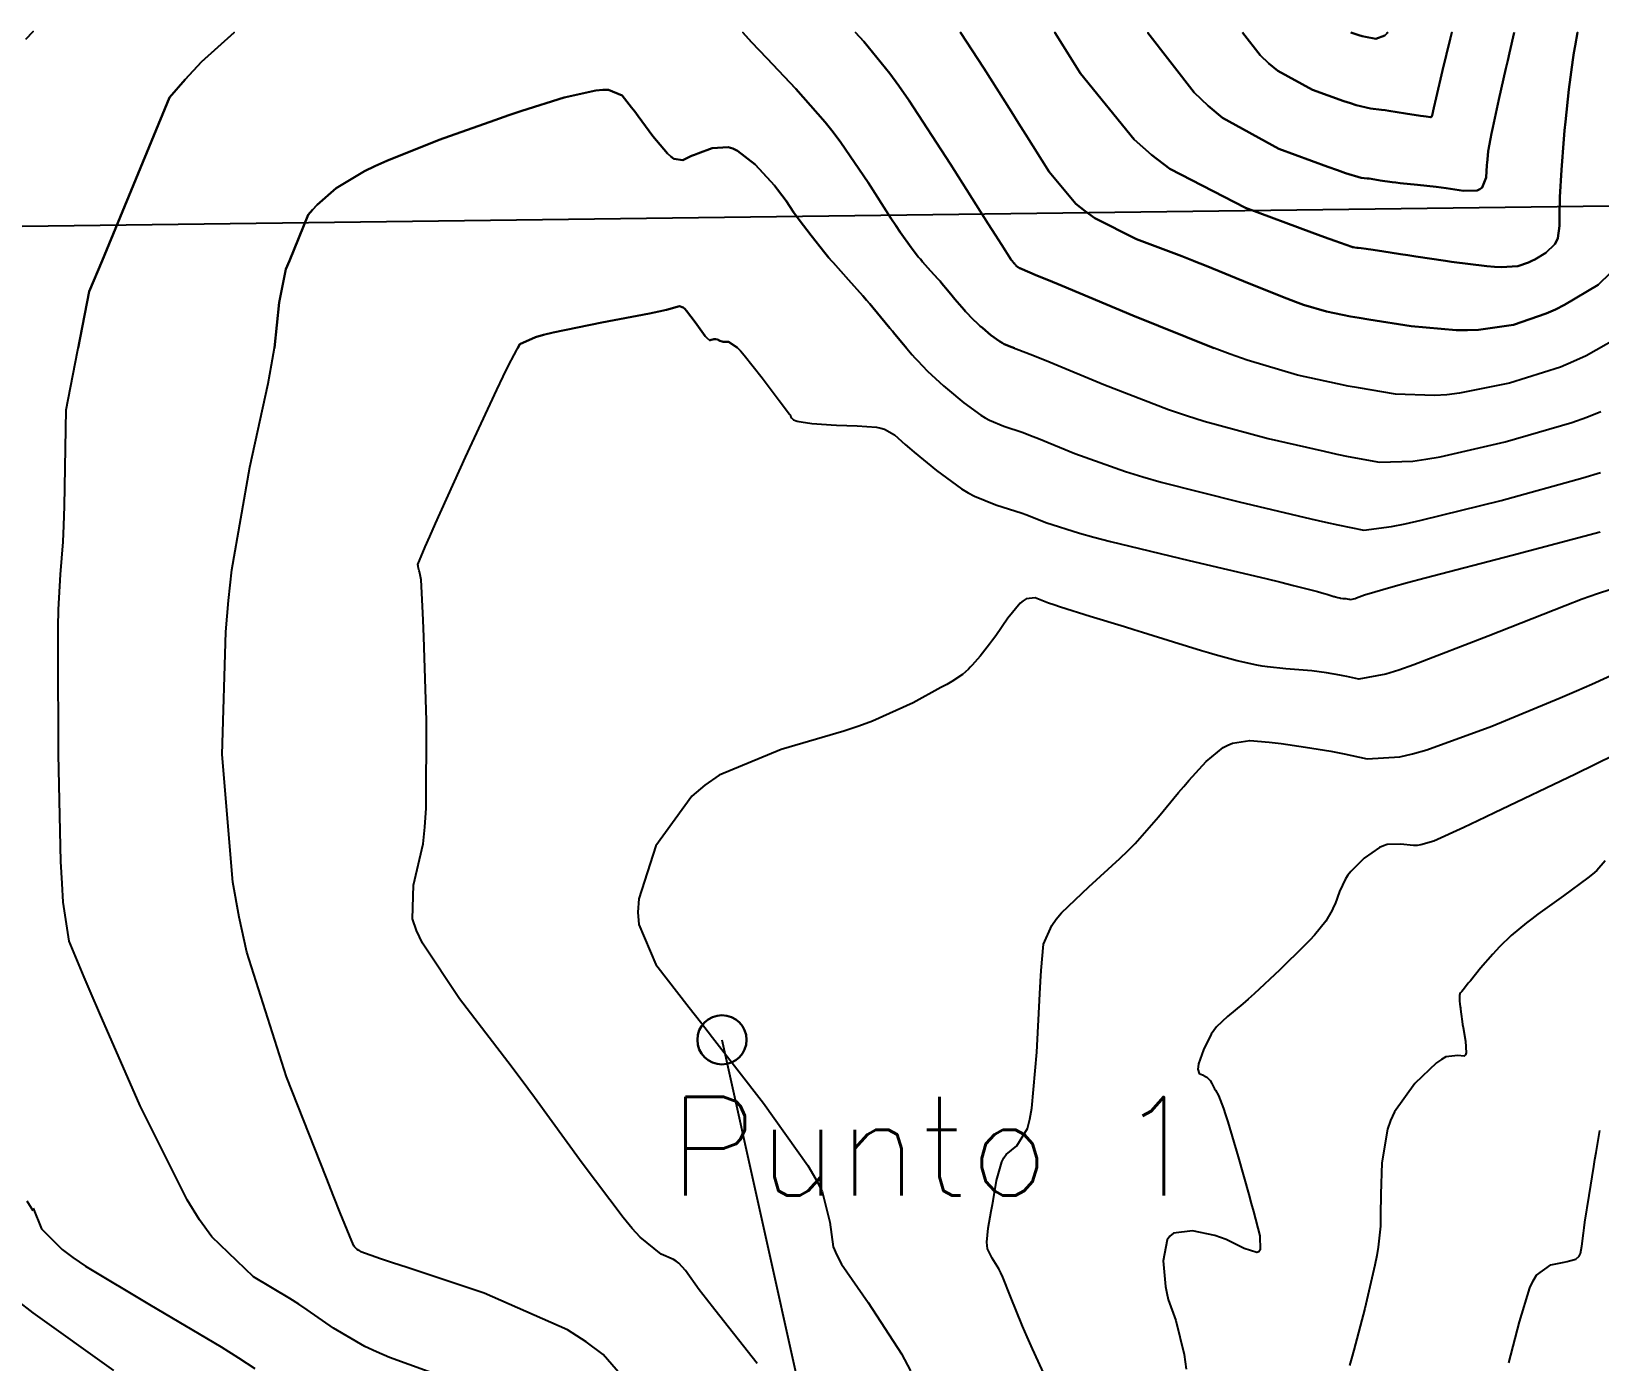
# Model space of a CAD drawing. Header units: metres. Extents: x 837476 to 838477, y 1189012 to 1191014.
# Drawn here: x 837999.9 to 838095.2, y 1190933.1 to 1191013.9 of the extents above; entities that cross this region are included whole.
import ezdxf

# ---------------------------------------------------------------- set-up
doc = ezdxf.new("R2010")
doc.units = ezdxf.units.M
doc.header["$LTSCALE"] = 0.3
for name, color, linetype in [('CORREDORVIA', 94, 'Continuous'), ('COTAS 10', 1, 'Continuous'), ('COTAS INT', 252, 'Continuous'), ('VIA2', 121, 'Continuous')]:
    doc.layers.add(name, color=color, linetype=linetype)
doc.layers.add('PTOBLIGADO', color=90, linetype='Continuous', lineweight=30)
doc.layers.add('TEXTPTO', color=90, linetype='Continuous', lineweight=30)
doc.styles.get("Standard").update_dxf_attribs({"font": 'simplex.shx'})

msp = doc.modelspace()

# ---------------------------------------------------------------- linework, layer by layer
at = {"layer": 'CORREDORVIA'}
msp.add_lwpolyline([(837910.676, 1191000.965), (838246.889, 1191005.3), (838347.391, 1190870.925), (838423.516, 1190628.699), (838450.215, 1190473.685), (838321.32, 1190375.615), (838242.09, 1190297.633), (838236.889, 1190068.622), (838166.593, 1189160.17), (837860.483, 1189307.124), (837593.191, 1189234.399), (837744.487, 1189686.609), (837700.859, 1189887.9), (837671.347, 1190075.087), (837676.273, 1190181.696), (837885.383, 1190229.429), (837983.184, 1190344.12), (837817.554, 1190502.187), (837798.033, 1190660.17), (837963.574, 1190795.982)], close=True, dxfattribs=at)
at = {"layer": 'COTAS 10'}
for points in [[(838096.584, 1191000), (838095.099, 1190998.548), (838093.05, 1190997.323), (838092.491, 1190997.047), (838091.935, 1190996.797), (838089.958, 1190996.121), (838087.815, 1190995.804), (838087.155, 1190995.78), (838086.465, 1190995.785), (838083.732, 1190996.033), (838081.165, 1190996.429), (838080.579, 1190996.527), (838080.048, 1190996.62), (838078.585, 1190996.914), (838077.191, 1190997.335), (838076.704, 1190997.508), (838076.173, 1190997.706), (838073.893, 1190998.624), (838071.279, 1190999.694), (838070.539, 1190999.987), (838070.506, 1191000), (838069.792, 1191000.28), (838067.033, 1191001.325), (838064.511, 1191002.584), (838063.914, 1191003.01), (838063.36, 1191003.47), (838061.725, 1191005.411), (838060.295, 1191007.693), (838059.871, 1191008.367), (838059.435, 1191009.06), (838057.76, 1191011.716), (838056.353, 1191013.872), (838057.76, 1191011.716), (838059.435, 1191009.06), (838059.871, 1191008.367), (838060.295, 1191007.693), (838061.725, 1191005.411), (838063.36, 1191003.47), (838063.914, 1191003.01), (838064.511, 1191002.584), (838067.033, 1191001.325), (838069.792, 1191000.28), (838070.506, 1191000), (838070.539, 1190999.987), (838071.279, 1190999.694), (838073.893, 1190998.624), (838076.173, 1190997.706), (838076.704, 1190997.508), (838077.191, 1190997.335), (838078.585, 1190996.914), (838080.048, 1190996.62), (838080.579, 1190996.527), (838081.165, 1190996.429), (838083.732, 1190996.033), (838086.465, 1190995.785), (838087.155, 1190995.78), (838087.815, 1190995.804), (838089.958, 1190996.121), (838091.935, 1190996.797), (838092.491, 1190997.047), (838093.05, 1190997.323), (838095.099, 1190998.548), (838096.584, 1191000)], [(838097.431, 1190980.534), (838095.052, 1190979.766), (838094.13, 1190979.429), (838093.094, 1190979.039), (838088.403, 1190977.184), (838083.893, 1190975.443), (838082.972, 1190975.125), (838082.191, 1190974.878), (838080.554, 1190974.579), (838079.818, 1190974.737), (838079.606, 1190974.778), (838079.39, 1190974.818), (838078.58, 1190974.955), (838077.695, 1190975.073), (838077.431, 1190975.101), (838077.16, 1190975.127), (838076.116, 1190975.206), (838074.996, 1190975.321), (838074.678, 1190975.371), (838074.355, 1190975.427), (838073.158, 1190975.695), (838071.821, 1190976.06), (838071.411, 1190976.179), (838070.982, 1190976.305), (838069.288, 1190976.825), (838067.412, 1190977.411), (838066.87, 1190977.579), (838066.317, 1190977.75), (838064.235, 1190978.388), (838062.414, 1190978.958), (838062.024, 1190979.086), (838061.685, 1190979.201), (838060.875, 1190979.509), (838060.328, 1190979.456), (838060.155, 1190979.344), (838059.972, 1190979.19), (838059.231, 1190978.281), (838058.484, 1190977.208), (838058.296, 1190976.95), (838058.117, 1190976.709), (838057.542, 1190975.981), (838057.06, 1190975.434), (838056.941, 1190975.307), (838056.827, 1190975.191), (838056.466, 1190974.859), (838055.811, 1190974.435), (838055.511, 1190974.259), (838055.16, 1190974.059), (838053.468, 1190973.128), (838051.004, 1190972.03), (838050.167, 1190971.725), (838049.263, 1190971.419), (838045.44, 1190970.31), (838041.681, 1190968.733), (838040.818, 1190968.133), (838040.031, 1190967.462), (838037.831, 1190964.444), (838036.797, 1190961.22), (838036.746, 1190960.418), (838036.797, 1190959.656), (838037.831, 1190957.229), (838039.867, 1190954.618), (838040.549, 1190953.739), (838041.284, 1190952.792), (838044.367, 1190948.809), (838047.068, 1190945.008), (838047.562, 1190944.176), (838047.945, 1190943.44), (838048.411, 1190941.579), (838048.612, 1190940.076), (838048.828, 1190939.566), (838049.114, 1190939.015), (838050.728, 1190936.685), (838052.762, 1190933.572), (838053.313, 1190932.527)], [(838004.891, 1190932.555), (838000, 1190936.069), (837999.012, 1190936.829)]]:
    msp.add_lwpolyline(points, dxfattribs=at)
at = {"layer": 'COTAS INT'}
for points in [[(837999.563, 1191013.467), (838000, 1191013.948), (837999.563, 1191013.467)], [(838025.178, 1190932.067), (838021.647, 1190933.352), (838020.855, 1190933.688), (838020.143, 1190934.016), (838018.241, 1190935.13), (838016.658, 1190936.251), (838016.147, 1190936.584), (838015.604, 1190936.926), (838013.38, 1190938.241), (838010.846, 1190940.674), (838010.108, 1190941.721), (838009.354, 1190942.929), (838006.497, 1190948.642), (838004.033, 1190954.293), (838003.527, 1190955.463), (838003.097, 1190956.462), (838002.179, 1190958.642), (838001.825, 1190961.031), (838001.751, 1190962.16), (838001.687, 1190963.494), (838001.542, 1190970), (838001.514, 1190976.443), (838001.523, 1190977.736), (838001.541, 1190978.816), (838001.666, 1190980.945), (838001.824, 1190982.928), (838001.863, 1190983.917), (838001.898, 1190985.097), (838002.006, 1190990.945), (838003.405, 1190998.136), (838004.186, 1191000), (838008.29, 1191009.927), (838009.226, 1191011.028), (838010.218, 1191012.096), (838012.222, 1191013.872), (838010.218, 1191012.096), (838009.226, 1191011.028), (838008.29, 1191009.927), (838004.186, 1191000), (838003.405, 1190998.136), (838002.736, 1190994.695)], [(838059.618, 1190994.695), (838059.467, 1190994.752), (838059.007, 1190994.939), (838058.871, 1190995.014), (838058.731, 1190995.099), (838058.193, 1190995.491), (838057.675, 1190995.923), (838057.547, 1190996.035), (838057.427, 1190996.142), (838057.047, 1190996.5), (838056.726, 1190996.831), (838056.641, 1190996.923), (838056.559, 1190997.013), (838056.279, 1190997.34), (838056.005, 1190997.673), (838055.927, 1190997.768), (838055.848, 1190997.865), (838055.554, 1190998.226), (838055.214, 1190998.63), (838055.106, 1190998.755), (838054.992, 1190998.885), (838054.529, 1190999.398), (838054.041, 1190999.947), (838053.996, 1191000), (838053.911, 1191000.099), (838053.784, 1191000.251), (838053.344, 1191000.802), (838052.686, 1191001.745), (838052.421, 1191002.144), (838052.121, 1191002.604), (838050.741, 1191004.764), (838049.085, 1191007.189), (838048.611, 1191007.816), (838048.13, 1191008.424), (838046.337, 1191010.457), (838044.572, 1191012.31), (838044.109, 1191012.805), (838043.656, 1191013.292), (838043.126, 1191013.872), (838043.656, 1191013.292), (838044.109, 1191012.805), (838044.572, 1191012.31), (838046.337, 1191010.457), (838048.13, 1191008.424), (838048.611, 1191007.816), (838049.085, 1191007.189), (838050.741, 1191004.764), (838052.121, 1191002.604), (838052.421, 1191002.144), (838052.686, 1191001.745), (838053.344, 1191000.802), (838053.784, 1191000.251), (838053.911, 1191000.099), (838053.996, 1191000), (838054.041, 1190999.947), (838054.529, 1190999.398), (838054.992, 1190998.885), (838055.106, 1190998.755), (838055.214, 1190998.63), (838055.554, 1190998.226), (838055.848, 1190997.865), (838055.927, 1190997.768), (838056.005, 1190997.673), (838056.279, 1190997.34), (838056.559, 1190997.013), (838056.641, 1190996.923), (838056.726, 1190996.831), (838057.047, 1190996.5), (838057.427, 1190996.142), (838057.547, 1190996.035), (838057.675, 1190995.923), (838058.193, 1190995.491), (838058.731, 1190995.099), (838058.871, 1190995.014), (838059.007, 1190994.939), (838059.467, 1190994.752), (838060.589, 1190994.329), (838061.142, 1190994.106), (838061.801, 1190993.837), (838065.058, 1190992.481), (838068.989, 1190990.971), (838070.073, 1190990.604), (838071.155, 1190990.259), (838075.047, 1190989.2), (838078.444, 1190988.425), (838079.214, 1190988.259), (838079.91, 1190988.115), (838081.808, 1190987.768), (838083.841, 1190987.829), (838084.622, 1190987.941), (838085.498, 1190988.095), (838089.448, 1190988.992), (838093.483, 1190990.175), (838094.412, 1190990.508), (838095.259, 1190990.844)], [(838096.933, 1190995.694), (838094.363, 1190994.225), (838093.592, 1190993.873), (838092.795, 1190993.544), (838089.703, 1190992.557), (838086.657, 1190991.949), (838085.889, 1190991.861), (838085.153, 1190991.807), (838082.77, 1190991.9), (838080.537, 1190992.272), (838079.896, 1190992.393), (838079.246, 1190992.523), (838076.816, 1190993.057), (838073.765, 1190993.968), (838072.724, 1190994.335), (838071.597, 1190994.752), (838066.817, 1190996.669), (838062.517, 1190998.474), (838061.694, 1190998.819), (838061.029, 1190999.097), (838059.954, 1190999.545), (838059.914, 1190999.561), (838059.902, 1190999.567), (838059.89, 1190999.575), (838059.843, 1190999.609), (838059.798, 1190999.646), (838059.787, 1190999.656), (838059.777, 1190999.665), (838059.744, 1190999.696), (838059.716, 1190999.725), (838059.709, 1190999.733), (838059.701, 1190999.741), (838059.677, 1190999.769), (838059.653, 1190999.798), (838059.647, 1190999.806), (838059.64, 1190999.815), (838059.614, 1190999.846), (838059.585, 1190999.881), (838059.565, 1190999.903), (838059.525, 1190999.948), (838059.483, 1190999.995), (838059.479, 1191000), (838059.472, 1191000.009), (838059.461, 1191000.022), (838059.423, 1191000.07), (838058.835, 1191000.99), (838058.478, 1191001.554), (838058.036, 1191002.252), (838055.738, 1191005.886), (838053.197, 1191009.771), (838052.602, 1191010.627), (838052.053, 1191011.387), (838050.465, 1191013.34), (838049.961, 1191013.872), (838050.465, 1191013.34), (838052.053, 1191011.387), (838052.602, 1191010.627), (838053.197, 1191009.771), (838055.738, 1191005.886), (838058.036, 1191002.252), (838058.478, 1191001.554), (838058.835, 1191000.99), (838059.423, 1191000.07), (838059.461, 1191000.022), (838059.472, 1191000.009), (838059.479, 1191000), (838059.483, 1190999.995), (838059.525, 1190999.948), (838059.565, 1190999.903), (838059.585, 1190999.881), (838059.614, 1190999.846), (838059.64, 1190999.815), (838059.647, 1190999.806), (838059.653, 1190999.798), (838059.677, 1190999.769), (838059.701, 1190999.741), (838059.709, 1190999.733), (838059.716, 1190999.725), (838059.744, 1190999.696), (838059.777, 1190999.665), (838059.787, 1190999.656), (838059.798, 1190999.646), (838059.843, 1190999.609), (838059.89, 1190999.575), (838059.902, 1190999.567), (838059.914, 1190999.561), (838059.954, 1190999.545), (838061.029, 1190999.097), (838061.694, 1190998.819), (838062.517, 1190998.474), (838066.817, 1190996.669), (838071.597, 1190994.752), (838071.751, 1190994.695)], [(838037.405, 1190930.323), (838034.636, 1190933.525), (838033.608, 1190934.3), (838032.467, 1190935.028), (838027.405, 1190937.257), (838022.728, 1190938.808), (838021.83, 1190939.108), (838021.104, 1190939.352), (838019.916, 1190939.768), (838019.841, 1190939.821), (838019.817, 1190939.837), (838019.791, 1190939.854), (838019.685, 1190939.916), (838019.564, 1190940.032), (838019.529, 1190940.082), (838019.493, 1190940.139), (838019.357, 1190940.412), (838018.662, 1190942.141), (838018.274, 1190943.117), (838017.801, 1190944.309), (838015.384, 1190950.412), (838012.981, 1190957.984), (838012.515, 1190960.103), (838012.137, 1190962.232), (838011.493, 1190970), (838011.7, 1190977.442), (838011.859, 1190979.365), (838012.061, 1190981.228), (838013.156, 1190987.459), (838014.271, 1190992.547), (838014.486, 1190993.689), (838014.66, 1190994.715), (838014.951, 1190997.459), (838015.356, 1190999.491), (838015.574, 1191000), (838016.716, 1191002.787), (838016.98, 1191003.097), (838017.26, 1191003.398), (838018.405, 1191004.411), (838020.125, 1191005.443), (838020.768, 1191005.755), (838021.483, 1191006.079), (838024.666, 1191007.347), (838028.054, 1191008.559), (838028.898, 1191008.849), (838029.701, 1191009.119), (838032.261, 1191009.926), (838034.197, 1191010.358), (838034.606, 1191010.391), (838034.961, 1191010.386), (838035.786, 1191010.056), (838036.356, 1191009.326), (838036.551, 1191009.069), (838036.761, 1191008.788), (838037.65, 1191007.576), (838038.533, 1191006.521), (838038.738, 1191006.339), (838038.927, 1191006.206), (838039.47, 1191006.122), (838040.006, 1191006.374), (838040.191, 1191006.451), (838040.392, 1191006.532), (838041.251, 1191006.854), (838042.237, 1191006.91), (838042.52, 1191006.823), (838042.806, 1191006.692), (838043.871, 1191005.849), (838044.821, 1191004.822), (838045.035, 1191004.575), (838045.228, 1191004.343), (838045.744, 1191003.642), (838046.207, 1191002.956), (838046.365, 1191002.734), (838046.536, 1191002.499), (838047.265, 1191001.534), (838048.107, 1191000.481), (838048.351, 1191000.19), (838048.512, 1191000), (838048.599, 1190999.898), (838049.532, 1190998.848), (838050.418, 1190997.866), (838050.636, 1190997.618), (838050.843, 1190997.38), (838051.494, 1190996.606), (838052.057, 1190995.915), (838052.208, 1190995.73), (838052.357, 1190995.548), (838052.881, 1190994.91), (838053.417, 1190994.286), (838053.574, 1190994.112), (838053.735, 1190993.938), (838054.351, 1190993.303), (838055.076, 1190992.619), (838055.308, 1190992.413), (838055.552, 1190992.2), (838056.543, 1190991.373), (838057.572, 1190990.624), (838057.84, 1190990.461), (838058.1, 1190990.318), (838058.98, 1190989.959), (838060.149, 1190989.562), (838060.591, 1190989.394), (838061.085, 1190989.201), (838063.299, 1190988.294), (838066.38, 1190987.19), (838067.422, 1190986.872), (838068.544, 1190986.55), (838073.277, 1190985.343), (838077.641, 1190984.327), (838078.531, 1190984.125), (838079.283, 1190983.957), (838080.846, 1190983.636), (838082.53, 1190983.852), (838083.356, 1190984.022), (838084.339, 1190984.24), (838089.193, 1190985.428), (838094.17, 1190986.806), (838095.231, 1190987.144)], [(838053.066, 1190994.695), (838052.881, 1190994.91), (838052.357, 1190995.548), (838052.208, 1190995.73), (838052.057, 1190995.915), (838051.494, 1190996.606), (838050.843, 1190997.38), (838050.636, 1190997.618), (838050.418, 1190997.866), (838049.532, 1190998.848), (838048.599, 1190999.898), (838048.512, 1191000), (838048.351, 1191000.19), (838048.107, 1191000.481), (838047.265, 1191001.534), (838046.536, 1191002.499), (838046.365, 1191002.734), (838046.207, 1191002.956), (838045.744, 1191003.642), (838045.228, 1191004.343), (838045.035, 1191004.575), (838044.821, 1191004.822), (838043.871, 1191005.849), (838042.806, 1191006.692), (838042.52, 1191006.823), (838042.237, 1191006.91), (838041.251, 1191006.854), (838040.392, 1191006.532), (838040.191, 1191006.451), (838040.006, 1191006.374), (838039.47, 1191006.122), (838038.927, 1191006.206), (838038.738, 1191006.339), (838038.533, 1191006.521), (838037.65, 1191007.576), (838036.761, 1191008.788), (838036.551, 1191009.069), (838036.356, 1191009.326), (838035.786, 1191010.056), (838034.961, 1191010.386), (838034.606, 1191010.391), (838034.197, 1191010.358), (838032.261, 1191009.926), (838029.701, 1191009.119), (838028.898, 1191008.849), (838028.054, 1191008.559), (838024.666, 1191007.347), (838021.483, 1191006.079), (838020.768, 1191005.755), (838020.125, 1191005.443), (838018.405, 1191004.411), (838017.26, 1191003.398), (838016.98, 1191003.097), (838016.716, 1191002.787), (838015.574, 1191000), (838015.356, 1190999.491), (838014.951, 1190997.459), (838014.66, 1190994.715), (838014.657, 1190994.695)], [(838043.989, 1190932.986), (838041.42, 1190936.238), (838040.905, 1190936.901), (838040.476, 1190937.461), (838039.633, 1190938.629), (838039.231, 1190939.086), (838039.079, 1190939.198), (838038.91, 1190939.304), (838038.153, 1190939.633), (838036.888, 1190940.655), (838036.399, 1190941.197), (838035.85, 1190941.852), (838033.364, 1190945.156), (838030.467, 1190949.146), (838029.658, 1190950.234), (838028.847, 1190951.315), (838025.895, 1190955.156), (838023.659, 1190958.522), (838023.3, 1190959.302), (838023.054, 1190960.017), (838023.104, 1190962.053), (838023.702, 1190964.565), (838023.801, 1190965.579), (838023.872, 1190966.733), (838023.89, 1190972.053), (838023.737, 1190977.152), (838023.7, 1190978.167), (838023.666, 1190979.009), (838023.565, 1190980.614), (838023.491, 1190981.015), (838023.474, 1190981.098), (838023.46, 1190981.169), (838023.421, 1190981.32), (838023.397, 1190981.399), (838023.387, 1190981.449), (838023.375, 1190981.551), (838023.815, 1190982.617), (838024.095, 1190983.251), (838024.444, 1190984.031), (838026.275, 1190988.07), (838028.168, 1190992.161), (838028.555, 1190992.975), (838028.883, 1190993.649), (838029.573, 1190994.931), (838030.52, 1190995.363), (838031.01, 1190995.502), (838031.598, 1190995.649), (838034.544, 1190996.25), (838037.454, 1190996.802), (838038.02, 1190996.918), (838038.481, 1190997.018), (838039.278, 1190997.245), (838039.494, 1190997.17), (838039.588, 1190997.079), (838039.698, 1190996.957), (838040.221, 1190996.265), (838040.735, 1190995.554), (838040.839, 1190995.421), (838040.926, 1190995.315), (838041.105, 1190995.163), (838041.177, 1190995.19), (838041.217, 1190995.204), (838041.289, 1190995.227), (838041.364, 1190995.243), (838041.385, 1190995.244), (838041.407, 1190995.245), (838041.489, 1190995.236), (838041.575, 1190995.212), (838041.6, 1190995.202), (838041.625, 1190995.191), (838041.72, 1190995.14), (838041.861, 1190995.092), (838041.916, 1190995.084), (838041.978, 1190995.077), (838042.256, 1190995.068), (838042.766, 1190994.737), (838042.973, 1190994.527), (838043.21, 1190994.265), (838044.301, 1190992.891), (838045.332, 1190991.513), (838045.53, 1190991.249), (838045.69, 1190991.035), (838045.952, 1190990.684), (838045.966, 1190990.661), (838045.97, 1190990.654), (838045.975, 1190990.646), (838045.991, 1190990.616), (838046.01, 1190990.58), (838046.016, 1190990.57), (838046.022, 1190990.558), (838046.046, 1190990.514), (838046.084, 1190990.458), (838046.099, 1190990.44), (838046.115, 1190990.421), (838046.191, 1190990.343), (838046.415, 1190990.256), (838046.526, 1190990.232), (838046.657, 1190990.208), (838047.306, 1190990.12), (838048.206, 1190990.045), (838048.496, 1190990.029), (838048.803, 1190990.015), (838050.058, 1190989.981), (838051.24, 1190989.884), (838051.501, 1190989.83), (838051.733, 1190989.765), (838052.334, 1190989.429), (838052.978, 1190988.845), (838053.238, 1190988.623), (838053.533, 1190988.374), (838054.893, 1190987.255), (838056.412, 1190986.149), (838056.808, 1190985.908), (838057.193, 1190985.696), (838058.493, 1190985.166), (838059.708, 1190984.794), (838060.04, 1190984.681), (838060.369, 1190984.564), (838061.54, 1190984.106), (838063.579, 1190983.454), (838064.456, 1190983.215), (838065.468, 1190982.95), (838070.25, 1190981.783), (838074.892, 1190980.684), (838075.816, 1190980.463), (838076.582, 1190980.277), (838078.044, 1190979.909), (838078.435, 1190979.789), (838078.526, 1190979.761), (838078.61, 1190979.735), (838078.852, 1190979.66), (838079.034, 1190979.604), (838079.08, 1190979.591), (838079.124, 1190979.578), (838079.267, 1190979.539), (838079.395, 1190979.51), (838079.43, 1190979.504), (838079.464, 1190979.499), (838079.584, 1190979.486), (838079.696, 1190979.478), (838079.725, 1190979.475), (838079.753, 1190979.472), (838079.848, 1190979.459), (838079.935, 1190979.445), (838079.958, 1190979.44), (838079.98, 1190979.436), (838080.059, 1190979.419), (838080.235, 1190979.451), (838080.318, 1190979.478), (838080.417, 1190979.512), (838080.9, 1190979.698), (838082.631, 1190980.211), (838083.516, 1190980.45), (838084.577, 1190980.732), (838089.875, 1190982.103), (838095.204, 1190983.525)], [(838042.807, 1190994.695), (838042.766, 1190994.737), (838042.256, 1190995.068), (838041.978, 1190995.077), (838041.916, 1190995.084), (838041.861, 1190995.092), (838041.72, 1190995.14), (838041.625, 1190995.191), (838041.6, 1190995.202), (838041.575, 1190995.212), (838041.489, 1190995.236), (838041.407, 1190995.245), (838041.385, 1190995.244), (838041.364, 1190995.243), (838041.289, 1190995.227), (838041.217, 1190995.204), (838041.177, 1190995.19), (838041.105, 1190995.163), (838040.926, 1190995.315), (838040.839, 1190995.421), (838040.735, 1190995.554), (838040.221, 1190996.265), (838039.698, 1190996.957), (838039.588, 1190997.079), (838039.494, 1190997.17), (838039.278, 1190997.245), (838038.481, 1190997.018), (838038.02, 1190996.918), (838037.454, 1190996.802), (838034.544, 1190996.25), (838031.598, 1190995.649), (838031.01, 1190995.502), (838030.52, 1190995.363), (838029.573, 1190994.931), (838029.446, 1190994.695)], [(838062.184, 1190930.689), (838060.714, 1190933.875), (838060.391, 1190934.598), (838060.105, 1190935.253), (838059.38, 1190937.045), (838058.914, 1190938.22), (838058.792, 1190938.486), (838058.672, 1190938.727), (838058.266, 1190939.38), (838057.993, 1190939.957), (838057.958, 1190940.148), (838057.94, 1190940.354), (838058.021, 1190941.213), (838058.218, 1190942.236), (838058.274, 1190942.544), (838058.33, 1190942.864), (838058.535, 1190944.11), (838058.85, 1190945.233), (838058.975, 1190945.475), (838059.117, 1190945.687), (838059.765, 1190946.202), (838060.412, 1190947.272), (838060.552, 1190947.834), (838060.676, 1190948.51), (838060.983, 1190951.913), (838061.166, 1190955.446), (838061.212, 1190956.205), (838061.256, 1190956.869), (838061.395, 1190958.477), (838061.894, 1190959.612), (838062.164, 1190959.979), (838062.492, 1190960.368), (838064.151, 1190961.962), (838066.035, 1190963.672), (838066.504, 1190964.135), (838066.951, 1190964.592), (838068.374, 1190966.203), (838069.596, 1190967.681), (838069.915, 1190968.054), (838070.227, 1190968.412), (838071.282, 1190969.575), (838072.298, 1190970.416), (838072.584, 1190970.571), (838072.872, 1190970.692), (838073.929, 1190970.848), (838075.099, 1190970.747), (838075.458, 1190970.707), (838075.832, 1190970.661), (838077.311, 1190970.451), (838078.845, 1190970.192), (838079.254, 1190970.115), (838079.655, 1190970.037), (838081.049, 1190969.738), (838083.033, 1190969.852), (838083.806, 1190970.034), (838084.677, 1190970.281), (838088.633, 1190971.718), (838092.786, 1190973.439), (838093.781, 1190973.866), (838094.709, 1190974.27), (838097.503, 1190975.55)], [(838098.529, 1190971.162), (838093.719, 1190968.807), (838088.795, 1190966.441), (838087.785, 1190965.961), (838086.929, 1190965.557), (838085.116, 1190964.732), (838084.311, 1190964.502), (838084.091, 1190964.474), (838083.871, 1190964.46), (838083.089, 1190964.54), (838082.277, 1190964.521), (838082.04, 1190964.445), (838081.797, 1190964.339), (838080.875, 1190963.703), (838080.061, 1190962.882), (838079.886, 1190962.66), (838079.734, 1190962.44), (838079.368, 1190961.664), (838079.106, 1190960.926), (838079.019, 1190960.73), (838078.927, 1190960.537), (838078.542, 1190959.871), (838077.855, 1190959.025), (838077.572, 1190958.719), (838077.249, 1190958.382), (838075.745, 1190956.907), (838074.183, 1190955.452), (838073.822, 1190955.128), (838073.493, 1190954.839), (838072.563, 1190954.076), (838071.898, 1190953.438), (838071.736, 1190953.226), (838071.582, 1190952.998), (838071.107, 1190952.05), (838070.816, 1190951.191), (838070.78, 1190951.02), (838070.762, 1190950.878), (838070.855, 1190950.606), (838071.057, 1190950.521), (838071.107, 1190950.497), (838071.156, 1190950.473), (838071.311, 1190950.384), (838071.444, 1190950.269), (838071.479, 1190950.229), (838071.512, 1190950.185), (838071.625, 1190949.995), (838071.749, 1190949.752), (838071.79, 1190949.675), (838071.834, 1190949.594), (838072.016, 1190949.262), (838072.322, 1190948.474), (838072.443, 1190948.103), (838072.58, 1190947.667), (838073.209, 1190945.545), (838073.857, 1190943.255), (838074.006, 1190942.714), (838074.143, 1190942.212), (838074.526, 1190940.737), (838074.564, 1190939.883), (838074.483, 1190939.773), (838074.361, 1190939.719), (838073.59, 1190939.98), (838072.479, 1190940.522), (838072.143, 1190940.643), (838071.795, 1190940.753), (838070.436, 1190941.046), (838069.288, 1190940.895), (838069.073, 1190940.725), (838068.902, 1190940.499), (838068.658, 1190939.217), (838068.805, 1190937.658), (838068.882, 1190937.258), (838068.974, 1190936.871), (838069.436, 1190935.586), (838069.937, 1190933.524), (838070.054, 1190932.647)], [(838095.512, 1190963.529), (838095.003, 1190962.95), (838094.753, 1190962.733), (838094.456, 1190962.491), (838092.988, 1190961.411), (838091.421, 1190960.286), (838091.061, 1190960.015), (838090.733, 1190959.763), (838089.815, 1190958.999), (838089.098, 1190958.299), (838088.896, 1190958.086), (838088.694, 1190957.866), (838087.951, 1190957.004), (838087.329, 1190956.247), (838087.203, 1190956.093), (838087.097, 1190955.963), (838086.88, 1190955.696), (838086.802, 1190955.601), (838086.784, 1190955.58), (838086.767, 1190955.561), (838086.718, 1190955.513), (838086.685, 1190955.454), (838086.679, 1190955.428), (838086.673, 1190955.398), (838086.663, 1190955.257), (838086.664, 1190955.092), (838086.667, 1190955.048), (838086.67, 1190955.003), (838086.689, 1190954.845), (838086.715, 1190954.655), (838086.724, 1190954.59), (838086.732, 1190954.519), (838086.767, 1190954.22), (838086.83, 1190953.764), (838086.857, 1190953.594), (838086.888, 1190953.406), (838087.03, 1190952.57), (838087.062, 1190951.855), (838087.022, 1190951.743), (838086.96, 1190951.668), (838086.564, 1190951.709), (838085.839, 1190951.619), (838085.57, 1190951.463), (838085.272, 1190951.249), (838083.951, 1190950.001), (838082.721, 1190948.276), (838082.481, 1190947.76), (838082.285, 1190947.229), (838081.938, 1190945.176), (838081.89, 1190943.274), (838081.882, 1190942.838), (838081.875, 1190942.441), (838081.871, 1190941.335), (838081.729, 1190940.051), (838081.636, 1190939.542), (838081.52, 1190938.967), (838080.907, 1190936.332), (838080.249, 1190933.797), (838080.104, 1190933.284), (838079.976, 1190932.852)], [(838089.668, 1190933.017), (838090.303, 1190935.509), (838090.936, 1190937.589), (838091.138, 1190938.001), (838091.352, 1190938.342), (838092.22, 1190938.981), (838093.026, 1190939.14), (838093.201, 1190939.179), (838093.354, 1190939.215), (838093.733, 1190939.324), (838093.936, 1190939.503), (838093.979, 1190939.582), (838094.016, 1190939.674), (838094.1, 1190940.115), (838094.195, 1190940.908), (838094.239, 1190941.221), (838094.29, 1190941.576), (838094.539, 1190943.198), (838094.821, 1190944.951), (838094.894, 1190945.389), (838094.965, 1190945.806), (838095.201, 1190947.139)], [(838000, 1190942.266), (837999.644, 1190942.856)], [(838000, 1190942.423), (838000.509, 1190941.164), (838001.759, 1190939.904), (838002.405, 1190939.433), (838003.183, 1190938.907), (838007.075, 1190936.566), (838011.417, 1190933.999), (838012.477, 1190933.331), (838013.475, 1190932.681)]]:
    msp.add_lwpolyline(points, dxfattribs=at)
for points in [[(838085.817, 1191000), (838086.182, 1190999.946), (838088.328, 1190999.681), (838088.793, 1190999.645), (838089.202, 1190999.625), (838090.214, 1190999.686), (838090.868, 1190999.909), (838091.052, 1190999.992), (838091.068, 1191000), (838091.237, 1191000.084), (838091.916, 1191000.489), (838092.461, 1191001.022), (838092.562, 1191001.194), (838092.642, 1191001.376), (838092.749, 1191002.122), (838092.745, 1191003.139), (838092.755, 1191003.493), (838092.769, 1191003.877), (838092.86, 1191005.523), (838093.004, 1191007.396), (838093.051, 1191007.924), (838093.102, 1191008.455), (838093.314, 1191010.405), (838093.552, 1191012.211), (838093.619, 1191012.651), (838093.686, 1191013.065), (838093.843, 1191013.872), (838093.686, 1191013.065), (838093.619, 1191012.651), (838093.552, 1191012.211), (838093.314, 1191010.405), (838093.102, 1191008.455), (838093.051, 1191007.924), (838093.004, 1191007.396), (838092.86, 1191005.523), (838092.769, 1191003.877), (838092.755, 1191003.493), (838092.745, 1191003.139), (838092.749, 1191002.122), (838092.642, 1191001.376), (838092.562, 1191001.194), (838092.461, 1191001.022), (838091.916, 1191000.489), (838091.237, 1191000.084), (838091.068, 1191000), (838091.052, 1190999.992), (838090.868, 1190999.909), (838090.214, 1190999.686), (838089.202, 1190999.625), (838088.793, 1190999.645), (838088.328, 1190999.681), (838086.182, 1190999.946), (838085.817, 1191000), (838084.006, 1191000.268), (838083.522, 1191000.34), (838083.089, 1191000.406), (838081.954, 1191000.581), (838081.273, 1191000.688), (838081.126, 1191000.71), (838080.998, 1191000.729), (838080.686, 1191000.769), (838080.51, 1191000.788), (838080.468, 1191000.793), (838080.428, 1191000.798), (838080.308, 1191000.815), (838080.217, 1191000.829), (838080.195, 1191000.832), (838080.175, 1191000.835), (838080.115, 1191000.842), (838079.095, 1191001.209), (838078.469, 1191001.438), (838077.694, 1191001.723), (838073.656, 1191003.214), (838069.071, 1191005.595), (838067.952, 1191006.441), (838066.897, 1191007.368), (838063.63, 1191011.391), (838062.08, 1191013.872), (838063.63, 1191011.391), (838066.897, 1191007.368), (838067.952, 1191006.441), (838069.071, 1191005.595), (838073.656, 1191003.214), (838077.694, 1191001.723), (838078.469, 1191001.438), (838079.095, 1191001.209), (838080.115, 1191000.842), (838080.175, 1191000.835), (838080.195, 1191000.832), (838080.217, 1191000.829), (838080.308, 1191000.815), (838080.428, 1191000.798), (838080.468, 1191000.793), (838080.51, 1191000.788), (838080.686, 1191000.769), (838080.998, 1191000.729), (838081.126, 1191000.71), (838081.273, 1191000.688), (838081.954, 1191000.581), (838083.089, 1191000.406), (838083.522, 1191000.34), (838084.006, 1191000.268)], [(838089.993, 1191013.872), (838089.709, 1191012.635), (838089.602, 1191012.17), (838089.492, 1191011.688), (838089.063, 1191009.801), (838088.687, 1191008.104), (838088.611, 1191007.741), (838088.547, 1191007.425), (838088.415, 1191006.671), (838088.362, 1191006.153), (838088.347, 1191005.985), (838088.333, 1191005.806), (838088.28, 1191005.074), (838088.037, 1191004.462), (838087.902, 1191004.359), (838087.738, 1191004.285), (838086.904, 1191004.261), (838085.852, 1191004.415), (838085.551, 1191004.455), (838085.247, 1191004.493), (838084.113, 1191004.617), (838083.06, 1191004.728), (838082.806, 1191004.758), (838082.569, 1191004.787), (838081.849, 1191004.89), (838081.299, 1191004.976), (838081.169, 1191004.995), (838081.048, 1191005.011), (838080.691, 1191005.054), (838079.746, 1191005.339), (838079.254, 1191005.508), (838078.662, 1191005.717), (838075.694, 1191006.8), (838072.271, 1191008.695), (838071.393, 1191009.417), (838070.545, 1191010.224), (838067.735, 1191013.851), (838070.545, 1191010.224), (838071.393, 1191009.417), (838072.271, 1191008.695), (838075.694, 1191006.8), (838078.662, 1191005.717), (838079.254, 1191005.508), (838079.746, 1191005.339), (838080.691, 1191005.054), (838081.048, 1191005.011), (838081.169, 1191004.995), (838081.299, 1191004.976), (838081.849, 1191004.89), (838082.569, 1191004.787), (838082.806, 1191004.758), (838083.06, 1191004.728), (838084.113, 1191004.617), (838085.247, 1191004.493), (838085.551, 1191004.455), (838085.852, 1191004.415), (838086.904, 1191004.261), (838087.738, 1191004.285), (838087.902, 1191004.359), (838088.037, 1191004.462), (838088.28, 1191005.074), (838088.333, 1191005.806), (838088.347, 1191005.985), (838088.362, 1191006.153), (838088.415, 1191006.671), (838088.547, 1191007.425), (838088.611, 1191007.741), (838088.687, 1191008.104), (838089.063, 1191009.801), (838089.492, 1191011.688), (838089.602, 1191012.17), (838089.709, 1191012.635)], [(838073.491, 1191013.872), (838074.558, 1191012.495), (838075.081, 1191011.998), (838075.622, 1191011.553), (838077.731, 1191010.385), (838079.63, 1191009.712), (838080.039, 1191009.579), (838080.397, 1191009.469), (838081.268, 1191009.265), (838081.922, 1191009.187), (838082.143, 1191009.157), (838082.382, 1191009.122), (838083.391, 1191008.965), (838084.305, 1191008.816), (838084.485, 1191008.788), (838084.632, 1191008.764), (838084.9, 1191008.724), (838084.951, 1191008.737), (838084.963, 1191008.747), (838084.973, 1191008.761), (838085.002, 1191008.834), (838085.111, 1191009.31), (838085.249, 1191009.903), (838085.634, 1191011.569), (838086.096, 1191013.465), (838086.203, 1191013.872), (838086.096, 1191013.465), (838085.634, 1191011.569), (838085.249, 1191009.903), (838085.111, 1191009.31), (838085.002, 1191008.834), (838084.973, 1191008.761), (838084.963, 1191008.747), (838084.951, 1191008.737), (838084.9, 1191008.724), (838084.632, 1191008.764), (838084.485, 1191008.788), (838084.305, 1191008.816), (838083.391, 1191008.965), (838082.382, 1191009.122), (838082.143, 1191009.157), (838081.922, 1191009.187), (838081.268, 1191009.265), (838080.397, 1191009.469), (838080.039, 1191009.579), (838079.63, 1191009.712), (838077.731, 1191010.385), (838075.622, 1191011.553), (838075.081, 1191011.998), (838074.558, 1191012.495)], [(838080.067, 1191013.872), (838080.558, 1191013.71), (838080.759, 1191013.655), (838080.953, 1191013.608), (838081.588, 1191013.502), (838082.138, 1191013.701), (838082.278, 1191013.846), (838082.297, 1191013.872), (838082.278, 1191013.846), (838082.138, 1191013.701), (838081.588, 1191013.502), (838080.953, 1191013.608), (838080.759, 1191013.655), (838080.558, 1191013.71)]]:
    msp.add_lwpolyline(points, close=True, dxfattribs=at)
at = {"layer": 'PTOBLIGADO'}
msp.add_circle((838041.852, 1190952.651), 1.494, dxfattribs=at)
at = {"layer": 'VIA2'}
msp.add_line((838041.852, 1190952.651), (838075.87, 1190799.161), dxfattribs=at)

# ---------------------------------------------------------------- texts
at = {"layer": 'TEXTPTO', "insert": (838038.609, 1190949.185), "char_height": 6, "width": 52.92851, "attachment_point": 1}
msp.add_mtext('Punto 1', dxfattribs=at)

doc.saveas('drawing.dxf')
